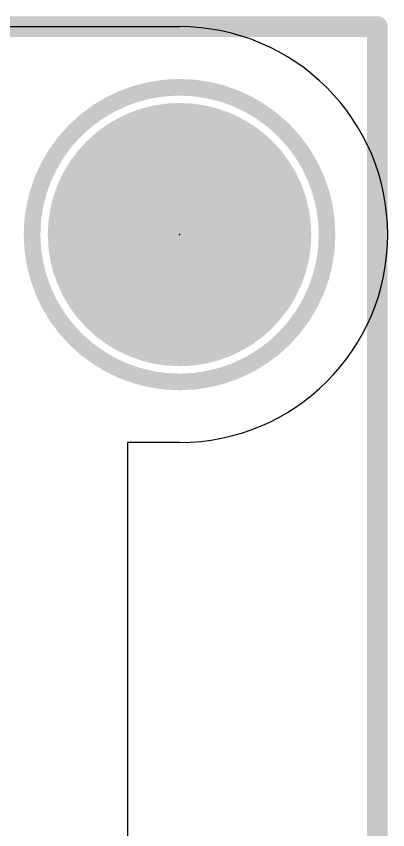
# Model space of a CAD drawing. Extents: x -0.1 to 30.5, y 0 to 19.2.
# Drawn here: x 25.95 to 30.48, y 9.24 to 19.18 of the extents above; entities that cross this region are included whole.
import ezdxf

# ---------------------------------------------------------------- set-up
doc = ezdxf.new("R2010")
doc.units = 0
for name, color, linetype in [('16', 132, 'CONTINUOUS'), ('17', 110, 'CONTINUOUS'), ('20', 53, 'CONTINUOUS'), ('21', 40, 'CONTINUOUS'), ('23', 53, 'CONTINUOUS')]:
    doc.layers.add(name, color=color, linetype=linetype)

# ---------------------------------------------------------------- blocks, each defined once
blk = doc.blocks.new('ROUNDP')
at = {"const_width": 0.5}
blk.add_lwpolyline([(0, -0.25, 1), (0, 0.25, 1), (0, -0.25)], format="xyb", dxfattribs=at)

msp = doc.modelspace()

# ---------------------------------------------------------------- linework, layer by layer
at = {"layer": '16', "const_width": 0.254}
for points in [[(30.353, 19.05), (0, 19.05)], [(30.353, 0.127), (30.353, 19.05)]]:
    msp.add_lwpolyline(points, dxfattribs=at)
at = {"layer": '16', "const_width": 0.127}
for points in [[(30.4165, 19.05, 1), (30.2895, 19.05)], [(30.353, 18.9865, 1), (30.353, 19.1135)]]:
    msp.add_lwpolyline(points, format="xyb", dxfattribs=at)
at = {"layer": '20'}
for p, q in [((2.54, 19.05), (27.94, 19.05)), ((27.94, 13.97), (27.305, 13.97)), ((27.305, 13.97), (27.305, 6.223))]:
    msp.add_line(p, q, dxfattribs=at)
for start, end in [(0, 90), (270, 0)]:
    msp.add_arc((27.94, 16.51), 2.54, start, end, dxfattribs=at)
at = {"layer": '21', "const_width": 0.2032}
msp.add_lwpolyline([(27.94, 14.71, 1), (27.94, 18.31, 1), (27.94, 14.71)], format="xyb", dxfattribs=at)
at = {"layer": '23'}
msp.add_point((27.94, 16.51), dxfattribs=at)

# ---------------------------------------------------------------- block references
at = {"layer": '17', "xscale": 3.216, "yscale": 3.216}
msp.add_blockref('ROUNDP', (27.94, 16.51), dxfattribs=at)
msp.add_blockref('ROUNDP', (27.94, 16.51), dxfattribs=at)

doc.saveas('drawing.dxf')
